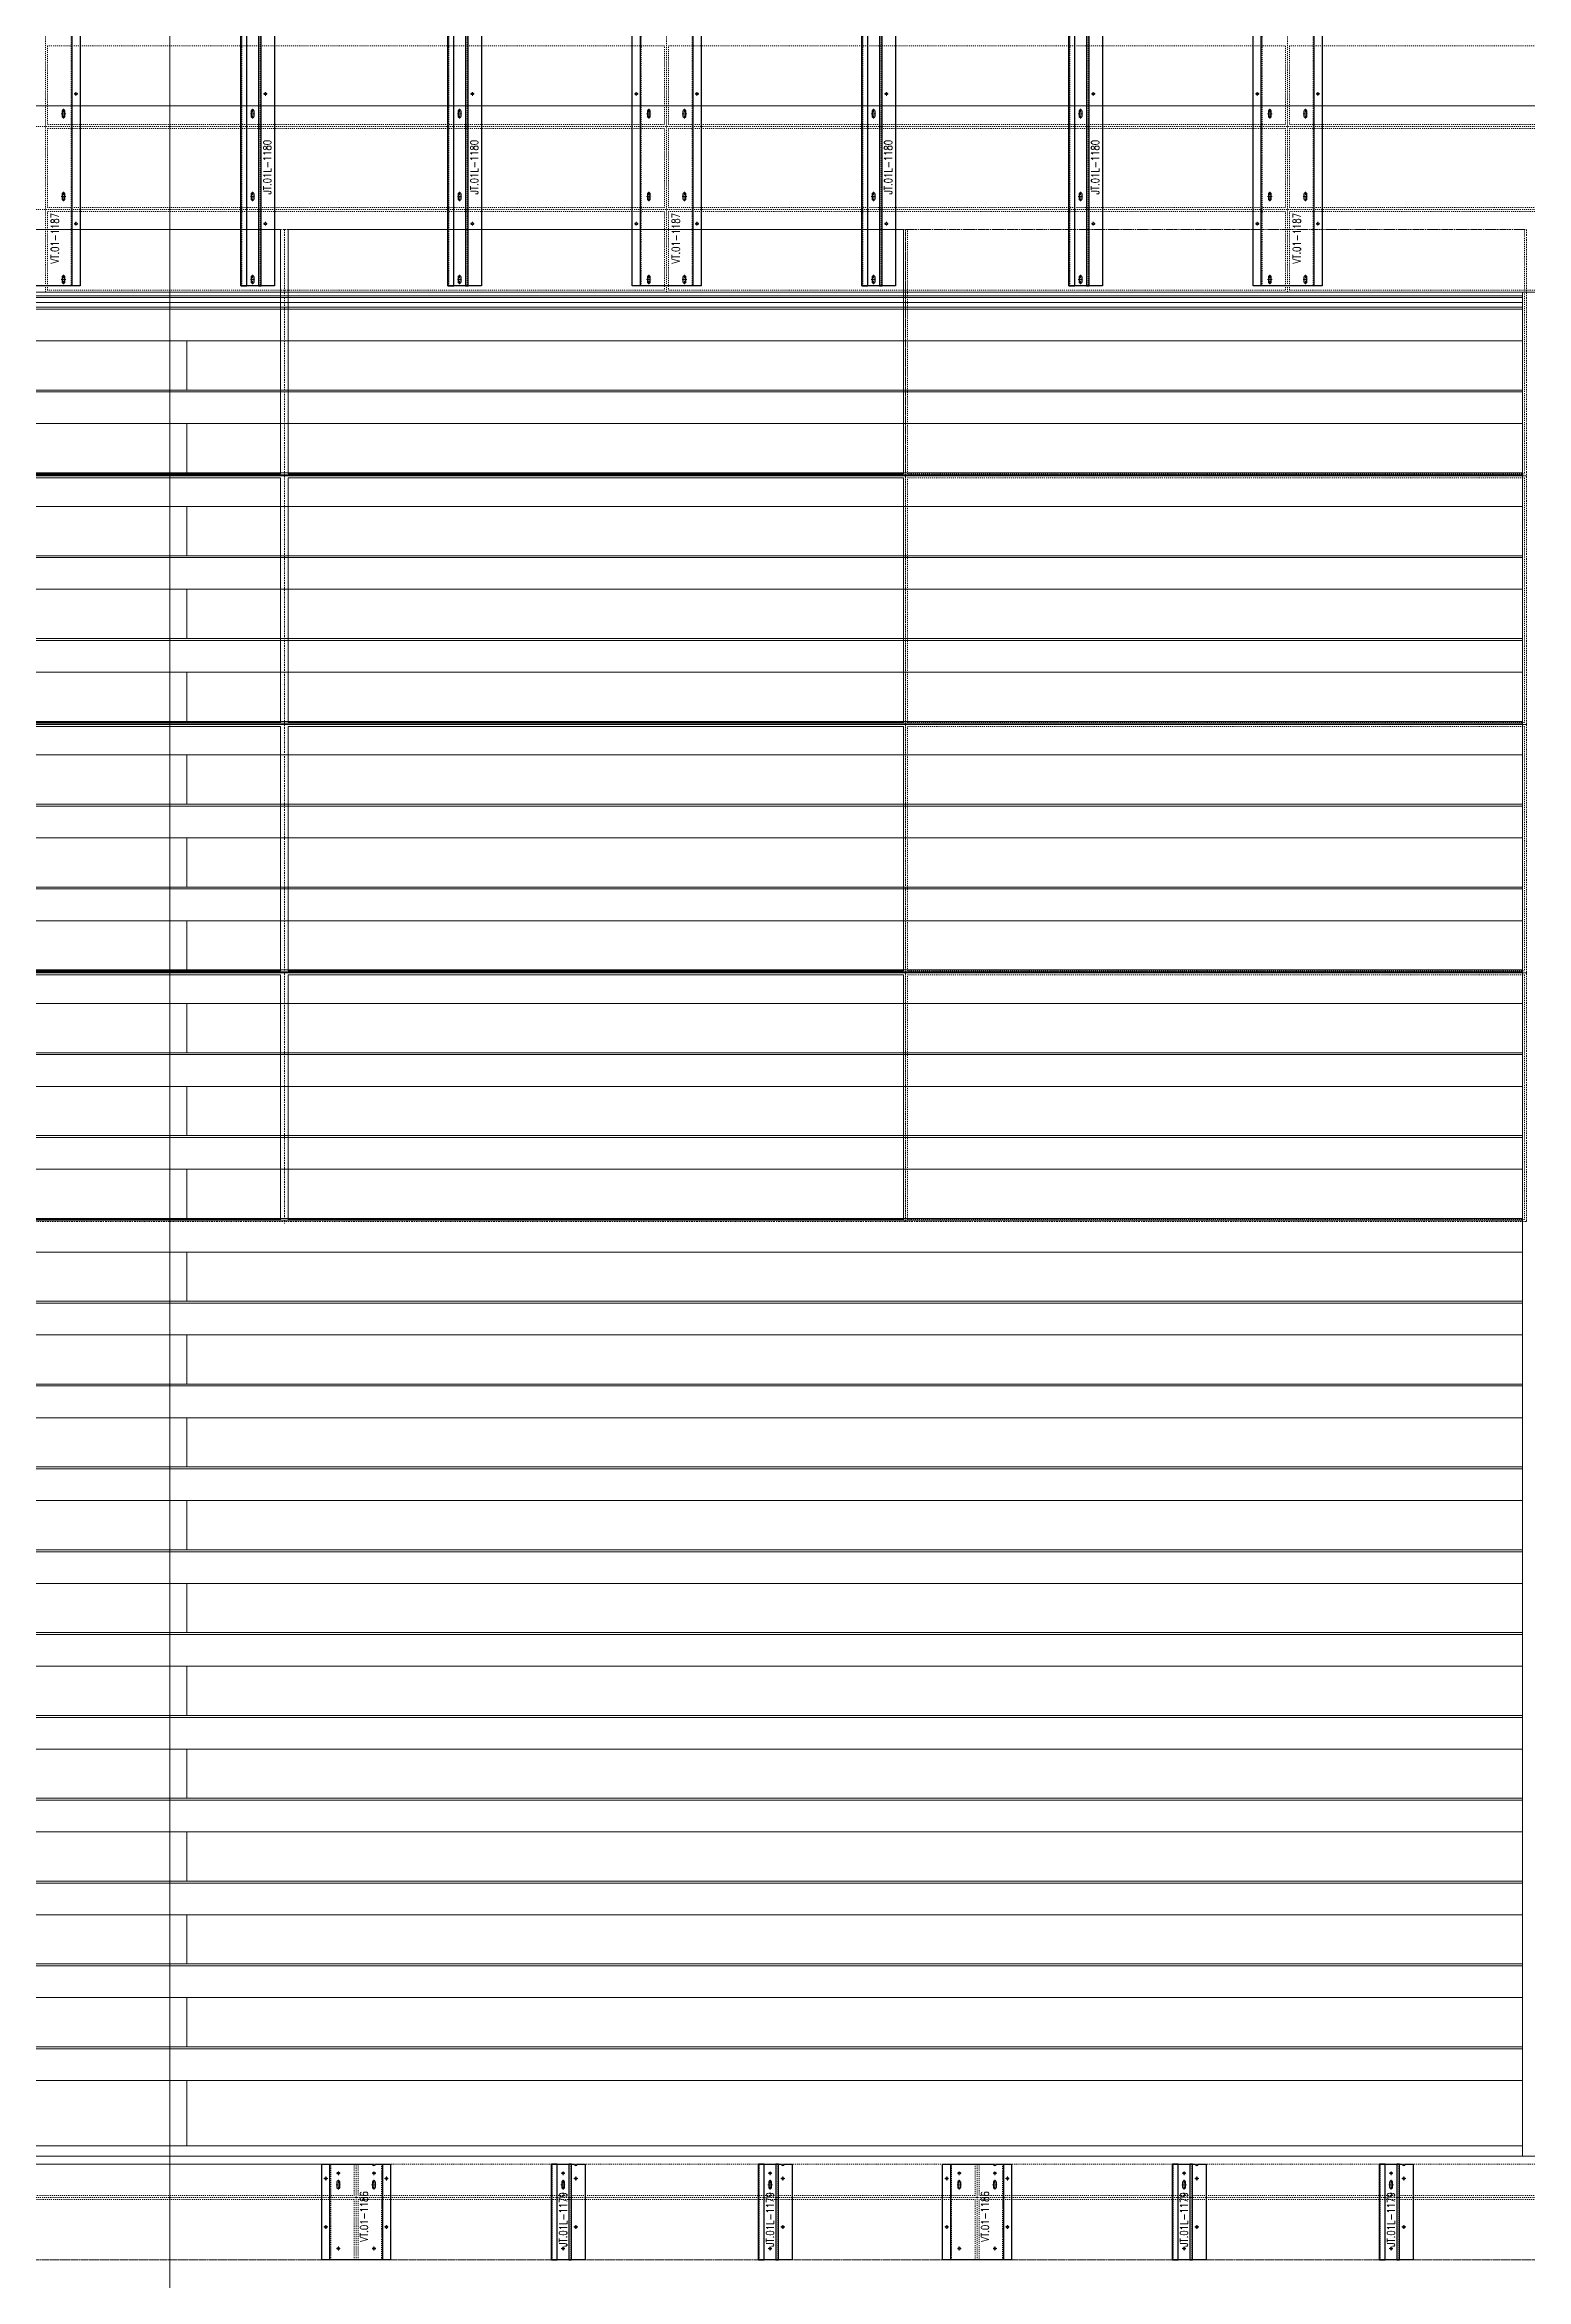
# Model space of a CAD drawing. Header units: inches. Extents: x 841 to 14134, y -5681 to -3225.
# Drawn here: x 3613.6 to 3756.8, y -3990.6 to -3774.8 of the extents above; entities that cross this region are included whole.
import ezdxf

# ---------------------------------------------------------------- set-up
doc = ezdxf.new("R2010")
doc.units = ezdxf.units.IN
doc.header["$MEASUREMENT"] = 0
for name, pattern in [('NBK_Center', [0.541667, 0.333333, -0.0625, 0.083333, -0.0625]), ('NBK_Center2', [0.270833, 0.166667, -0.03125, 0.041667, -0.03125]), ('NBK_CenterX2', [1.083333, 0.666667, -0.125, 0.166667, -0.125]), ('NBK_Hidden', [0.125, 0.083333, -0.041667]), ('NBK_Hidden2', [0.0625, 0.041667, -0.020833])]:
    doc.linetypes.add(name, pattern=pattern)
doc.layers.get('Defpoints').update_dxf_attribs({"color": 250, "lineweight": 0})
for name, color, linetype, lineweight in [('!Arch2', 8, 'Continuous', 9), ('!Extrusion', 140, 'Continuous', 25), ('!Gridline', 112, 'NBK_CenterX2', 5), ('!Linetype_Center', 220, 'NBK_Center', 9), ('!Linetype_Center2', 222, 'NBK_Center2', 9), ('!Linetype_Hidden', 210, 'NBK_Hidden', 9), ('!Misc2', 252, 'NBK_Hidden2', 5)]:
    doc.layers.add(name, color=color, linetype=linetype, lineweight=lineweight)
doc.styles.add('Romans', font='romans.shx', dxfattribs={"width": 0.8})

# ---------------------------------------------------------------- blocks, each defined once
blk = doc.blocks.new('A$C5F5E00A7')
for p, q in [((2226, -364.16), (2226, 207.16)), ((2226, -364.16), (2226, 207.16)), ((2853.84, 0), (-187.78, 0)), ((2853.84, 0), (-187.78, 0))]:
    blk.add_line(p, q)
blk = doc.blocks.new('A$C5F5E390D')
at = {"layer": '!Linetype_Center2'}
blk.add_line((2172, 47.81), (2172, -48.19), dxfattribs=at)
for points in [[(2172, 47.81), (2136, 47.81), (2136, 24), (2172, 24)], [(2172, 47.81), (2232, 47.81), (2232, 24), (2172, 24)], [(2172, 24), (2136, 24), (2136, 0), (2172, 0)], [(2172, 24), (2232, 24), (2232, 0), (2172, 0)], [(2172, 0), (2136, 0), (2136, -24), (2172, -24)], [(2172, 0), (2232, 0), (2232, -24), (2172, -24)], [(2172, -24), (2136, -24), (2136, -48), (2172, -48)], [(2172, -24), (2232, -24), (2232, -48), (2172, -48)]]:
    blk.add_lwpolyline(points, dxfattribs=at)
for points in [[(2232, 47.81), (2292, 47.81), (2292, 24), (2232, 24)], [(2232, 24), (2292, 24), (2292, 0), (2232, 0)], [(2232, 0), (2292, 0), (2292, -24), (2232, -24)], [(2232, -24), (2292, -24), (2292, -48), (2232, -48)]]:
    blk.add_lwpolyline(points, close=True, dxfattribs=at)
at = {"layer": '!Misc2', "linetype": 'Continuous'}
for points in [[(2171.62, 47.81), (2136.19, 47.81), (2136.19, 24.19), (2171.62, 24.19)], [(2172.37, 47.81), (2231.81, 47.81), (2231.81, 24.19), (2172.37, 24.19)], [(2171.62, 23.81), (2136.19, 23.81), (2136.19, 0.19), (2171.62, 0.19)], [(2172.37, 23.81), (2231.81, 23.81), (2231.81, 0.19), (2172.37, 0.19)], [(2171.62, -0.19), (2136.19, -0.19), (2136.19, -23.81), (2171.62, -23.81)], [(2172.37, -0.19), (2231.81, -0.19), (2231.81, -23.81), (2172.37, -23.81)], [(2171.62, -24.19), (2136.19, -24.19), (2136.19, -47.81), (2171.62, -47.81)], [(2172.37, -24.19), (2231.81, -24.19), (2231.81, -47.81), (2172.37, -47.81)]]:
    blk.add_lwpolyline(points, close=True, dxfattribs=at)
at = {"layer": '!Misc2'}
for points in [[(2232.19, 47.81), (2291.81, 47.81), (2291.81, 24.19), (2232.19, 24.19)], [(2232.19, 23.81), (2291.81, 23.81), (2291.81, 0.19), (2232.19, 0.19)], [(2232.19, -0.19), (2291.81, -0.19), (2291.81, -23.81), (2232.19, -23.81)], [(2232.19, -24.19), (2291.81, -24.19), (2291.81, -47.81), (2232.19, -47.81)]]:
    blk.add_lwpolyline(points, close=True, dxfattribs=at)
blk = doc.blocks.new('A$C5F5E02A7')
for p, q in [((-2202.31, 240), (-209.69, 240)), ((-211.29, 239.66), (-2202.12, 239.66)), ((-211.29, 60), (-211.29, 240)), ((-211.29, 239.48), (-2202.12, 239.48)), ((-211.29, 239), (-2202.12, 239)), ((-211.29, 238.55), (-2202.12, 238.55)), ((-211.29, 238.37), (-2202.12, 238.37)), ((-211.29, 235.31), (-2202.12, 235.31)), ((-340.35, 235.31), (-340.35, 230.55)), ((-211.29, 230.55), (-2202.12, 230.55)), ((-211.29, 230.37), (-2202.12, 230.37)), ((-211.29, 227.31), (-2202.12, 227.31)), ((-340.35, 227.31), (-340.35, 222.55)), ((-211.29, 222.55), (-2202.12, 222.55)), ((-211.29, 222.37), (-2202.12, 222.37)), ((-211.29, 219.31), (-2202.12, 219.31)), ((-340.35, 219.31), (-340.35, 214.55)), ((-211.29, 214.55), (-2202.12, 214.55)), ((-211.29, 214.37), (-2202.12, 214.37)), ((-211.29, 211.31), (-2202.12, 211.31)), ((-340.35, 211.31), (-340.35, 206.55)), ((-211.29, 206.55), (-2202.12, 206.55)), ((-211.29, 206.37), (-2202.12, 206.37)), ((-211.29, 203.31), (-2202.12, 203.31)), ((-340.35, 203.31), (-340.35, 198.55)), ((-211.29, 198.55), (-2202.12, 198.55)), ((-211.29, 198.37), (-2202.12, 198.37)), ((-211.29, 195.31), (-2202.12, 195.31)), ((-340.35, 195.31), (-340.35, 190.55)), ((-211.29, 190.55), (-2202.12, 190.55)), ((-211.29, 190.37), (-2202.12, 190.37)), ((-211.29, 187.31), (-2202.12, 187.31)), ((-340.35, 187.31), (-340.35, 182.55)), ((-211.29, 182.55), (-2202.12, 182.55)), ((-211.29, 182.37), (-2202.12, 182.37)), ((-211.29, 179.31), (-2202.12, 179.31)), ((-340.35, 179.31), (-340.35, 174.55)), ((-211.29, 174.55), (-2202.12, 174.55)), ((-211.29, 174.37), (-2202.12, 174.37)), ((-211.29, 171.31), (-2202.12, 171.31)), ((-340.35, 171.31), (-340.35, 166.55)), ((-211.29, 166.55), (-2202.12, 166.55)), ((-211.29, 166.37), (-2202.12, 166.37)), ((-211.29, 163.31), (-2202.12, 163.31)), ((-340.35, 163.31), (-340.35, 158.55)), ((-211.29, 158.55), (-2202.12, 158.55)), ((-211.29, 158.37), (-2202.12, 158.37)), ((-211.29, 155.31), (-2202.12, 155.31)), ((-340.35, 155.31), (-340.35, 150.55)), ((-211.29, 150.55), (-2202.12, 150.55)), ((-211.29, 150.37), (-2202.12, 150.37)), ((-211.29, 147.31), (-2202.12, 147.31)), ((-340.35, 147.31), (-340.35, 142.55)), ((-211.29, 142.55), (-2202.12, 142.55)), ((-211.29, 142.37), (-2202.12, 142.37)), ((-211.29, 139.31), (-2202.12, 139.31)), ((-340.35, 139.31), (-340.35, 134.55)), ((-211.29, 134.55), (-2202.12, 134.55)), ((-211.29, 134.37), (-2202.12, 134.37)), ((-211.29, 131.31), (-2202.12, 131.31)), ((-340.35, 131.31), (-340.35, 126.55)), ((-211.29, 126.55), (-2202.12, 126.55)), ((-211.29, 126.37), (-2202.12, 126.37)), ((-211.29, 123.31), (-2202.12, 123.31)), ((-340.35, 123.31), (-340.35, 118.55)), ((-211.29, 118.55), (-2202.12, 118.55)), ((-211.29, 118.37), (-2202.12, 118.37)), ((-211.29, 115.31), (-2202.12, 115.31)), ((-340.35, 115.31), (-340.35, 110.55)), ((-211.29, 110.55), (-2202.12, 110.55)), ((-211.29, 110.37), (-2202.12, 110.37)), ((-211.29, 107.31), (-2202.12, 107.31)), ((-340.35, 107.31), (-340.35, 102.55)), ((-211.29, 102.55), (-2202.12, 102.55)), ((-211.29, 102.37), (-2202.12, 102.37)), ((-211.29, 99.31), (-2202.12, 99.31)), ((-340.35, 99.31), (-340.35, 94.55)), ((-211.29, 94.55), (-2202.12, 94.55)), ((-211.29, 94.37), (-2202.12, 94.37)), ((-211.29, 91.31), (-2202.12, 91.31)), ((-340.35, 91.31), (-340.35, 86.55)), ((-211.29, 86.55), (-2202.12, 86.55)), ((-211.29, 86.37), (-2202.12, 86.37)), ((-211.29, 83.31), (-2202.12, 83.31)), ((-340.35, 83.31), (-340.35, 78.55)), ((-211.29, 78.55), (-2202.12, 78.55)), ((-211.29, 78.37), (-2202.12, 78.37)), ((-211.29, 75.31), (-2202.12, 75.31)), ((-340.35, 75.31), (-340.35, 70.55)), ((-211.29, 70.55), (-2202.12, 70.55)), ((-211.29, 70.37), (-2202.12, 70.37)), ((-211.29, 67.31), (-2202.12, 67.31)), ((-340.35, 67.31), (-340.35, 61)), ((-2202.12, 61), (-211.29, 61)), ((-209.69, 60), (-2202.31, 60))]:
    blk.add_line(p, q)
blk = doc.blocks.new('A$C5F5E3900')
at = {"layer": '!Linetype_Hidden'}
for p, q in [((2142, 240), (2142, 324)), ((2202, 240), (2202, 324)), ((2262, 240), (2262, 324)), ((199.25, 256), (2374.75, 256)), ((199.25, 248), (2374.75, 248)), ((293.5, 240), (2286.5, 240)), ((2286.5, 59.22), (293.5, 59.22)), ((2172, 49.98), (2172, 59.22)), ((2232, 49.98), (2232, 59.22)), ((199.25, 56), (2374.75, 56)), ((514.85, 49.98), (2374.75, 49.98))]:
    blk.add_line(p, q, dxfattribs=at)
for points in [[(2142.19, 256.19), (2201.81, 256.19), (2201.81, 263.81), (2142.19, 263.81)], [(2261.81, 256.19), (2202.19, 256.19), (2202.19, 263.81), (2261.81, 263.81)], [(2291.81, 263.81), (2262.19, 263.81), (2262.19, 256.19), (2291.81, 256.19)], [(2142.19, 255.81), (2201.81, 255.81), (2201.81, 248.19), (2142.19, 248.19)], [(2261.81, 255.81), (2202.19, 255.81), (2202.19, 248.19), (2261.81, 248.19)], [(2291.81, 248.19), (2262.19, 248.19), (2262.19, 255.81), (2291.81, 255.81)], [(2142.19, 247.81), (2201.81, 247.81), (2201.81, 240.19), (2142.19, 240.19)], [(2261.81, 247.81), (2202.19, 247.81), (2202.19, 240.19), (2261.81, 240.19)], [(2291.81, 240.19), (2286.69, 240.19), (2286.69, 240.19), (2262.19, 240.19), (2262.19, 247.81), (2291.81, 247.81)], [(2291.81, 56.19), (2232.19, 56.19), (2232.19, 59.22), (2286.69, 59.22), (2286.69, 63.81), (2291.81, 63.81)], [(2136.19, 56.19), (2171.81, 56.19), (2171.81, 59.22), (2136.19, 59.22)], [(2231.81, 56.19), (2172.19, 56.19), (2172.19, 59.22), (2231.81, 59.22)], [(2171.81, 49.98), (2171.81, 55.81), (2136.19, 55.81), (2136.19, 49.98)], [(2172.19, 49.98), (2172.19, 55.81), (2231.81, 55.81), (2231.81, 49.98)], [(2291.81, 55.81), (2232.19, 55.81), (2232.19, 49.98), (2291.81, 49.98)]]:
    blk.add_lwpolyline(points, close=True, dxfattribs=at)
blk = doc.blocks.new('A$C5F5E469F')
at = {"layer": '!Arch2', "color": 1}
blk.add_blockref('A$C5F5E02A7', (2568, 0), dxfattribs=at)
at = {"color": 1}
blk.add_blockref('A$C5F5E3900', (72, 0), dxfattribs=at)
blk = doc.blocks.new('WEEP HOLE')
at = {"layer": '!Linetype_Center'}
for p, q in [((-0.22, 0.37), (0.22, 0.37)), ((0, 0.83), (0, -0.08))]:
    blk.add_line(p, q, dxfattribs=at)
at = {"color": 0}
blk.add_lwpolyline([(-0.14, 0.61), (-0.14, 0.14, 0.414214), (0, 0, 0.414214), (0.14, 0.14), (0.14, 0.61, 0.414214), (0, 0.75, 0.414214)], format="xyb", close=True, dxfattribs=at)
blk = doc.blocks.new('TAP HOLE_5mm')
at = {"layer": '!Linetype_Center2'}
for points in [[(-0.18, 0), (0.18, 0)], [(0, 0.18), (0, -0.18)]]:
    blk.add_lwpolyline(points, dxfattribs=at)
blk.add_circle((0, 0), 0.101)
blk = doc.blocks.new('VT.01-1187')
at = {"layer": '!Extrusion'}
blk.add_lwpolyline([(3.33, 0), (-3.33, 0), (-3.33, 83.38), (1.58, 83.38, 1), (1.86, 83.38), (3.33, 83.38)], format="xyb", close=True, dxfattribs=at)
blk.add_lwpolyline([(1.86, 83.38), (2.54, 83.38), (2.54, 0), (-2.54, 0), (-2.54, 83.38), (1.58, 83.38)], dxfattribs=at)
at = {"layer": '!Extrusion', "linetype": 'NBK_Hidden'}
blk.add_lwpolyline([(1.86, 83.38), (2.46, 83.38), (2.46, 0), (-2.46, 0), (-2.46, 83.38), (1.58, 83.38)], dxfattribs=at)
at = {"layer": '!Extrusion', "rotation": 360}
for name, p in [('TAP HOLE_5mm', (-1.72, 82.5)), ('TAP HOLE_5mm', (1.72, 82.5)), ('WEEP HOLE', (-1.72, 80.25)), ('WEEP HOLE', (1.72, 80.25)), ('TAP HOLE_5mm', (-2.93, 78.49)), ('TAP HOLE_5mm', (2.93, 78.49)), ('WEEP HOLE', (-1.72, 72.25)), ('WEEP HOLE', (1.72, 72.25)), ('WEEP HOLE', (-1.72, 64.25)), ('WEEP HOLE', (1.72, 64.25)), ('WEEP HOLE', (-1.72, 56.25)), ('WEEP HOLE', (1.72, 56.25)), ('TAP HOLE_5mm', (-2.93, 48.54)), ('WEEP HOLE', (-1.72, 48.25)), ('WEEP HOLE', (1.72, 48.25)), ('TAP HOLE_5mm', (2.93, 48.54)), ('WEEP HOLE', (-1.72, 40.25)), ('WEEP HOLE', (1.72, 40.25)), ('WEEP HOLE', (-1.72, 32.25)), ('WEEP HOLE', (1.72, 32.25)), ('WEEP HOLE', (-1.72, 24.25)), ('WEEP HOLE', (1.72, 24.25)), ('TAP HOLE_5mm', (-2.93, 18.54)), ('TAP HOLE_5mm', (2.93, 18.54)), ('WEEP HOLE', (-1.72, 16.25)), ('WEEP HOLE', (1.72, 16.25)), ('WEEP HOLE', (-1.72, 8.25)), ('WEEP HOLE', (1.72, 8.25)), ('TAP HOLE_5mm', (-2.93, 6)), ('TAP HOLE_5mm', (2.93, 6)), ('WEEP HOLE', (-1.72, 0.24)), ('WEEP HOLE', (1.72, 0.24))]:
    blk.add_blockref(name, p, dxfattribs=at)
at = {"layer": 'Defpoints', "color": 1, "insert": (0.89, 4.59), "char_height": 0.75, "width": 1.65, "attachment_point": 5, "rotation": 90, "style": 'Romans'}
blk.add_mtext('VT.01-1187', dxfattribs=at)
blk = doc.blocks.new('VT.01-1186')
at = {"layer": '!Extrusion'}
blk.add_lwpolyline([(3.33, 0), (-3.33, 0), (-3.33, 9.24), (1.58, 9.24, 1), (1.86, 9.24), (3.33, 9.24)], format="xyb", close=True, dxfattribs=at)
blk.add_lwpolyline([(1.86, 9.24), (2.54, 9.24), (2.54, 0), (-2.54, 0), (-2.54, 9.24), (1.58, 9.24)], dxfattribs=at)
at = {"layer": '!Extrusion', "linetype": 'NBK_Hidden'}
blk.add_lwpolyline([(1.86, 9.24), (2.46, 9.24), (2.46, 0), (-2.46, 0), (-2.46, 9.24), (1.58, 9.24)], dxfattribs=at)
at = {"layer": '!Extrusion'}
for name, p in [('TAP HOLE_5mm', (-2.93, 7.85)), ('WEEP HOLE', (-1.72, 6.88)), ('TAP HOLE_5mm', (-1.72, 8.36)), ('WEEP HOLE', (1.72, 6.88)), ('TAP HOLE_5mm', (1.72, 8.36)), ('TAP HOLE_5mm', (2.93, 7.85)), ('TAP HOLE_5mm', (-2.93, 3.17)), ('TAP HOLE_5mm', (2.93, 3.17)), ('TAP HOLE_5mm', (-1.72, 1.09)), ('TAP HOLE_5mm', (1.72, 1.09))]:
    blk.add_blockref(name, p, dxfattribs=at)
at = {"layer": 'Defpoints', "color": 1, "insert": (0.77, 4.18), "char_height": 0.75, "width": 1.65, "attachment_point": 5, "rotation": 90, "style": 'Romans'}
blk.add_mtext('VT.01-1186', dxfattribs=at)
blk = doc.blocks.new('JT.01L-1179')
at = {"layer": '!Extrusion'}
blk.add_lwpolyline([(3.25, 0), (0, 0), (0, 9.24), (2.22, 9.24, 1), (2.5, 9.24), (3.25, 9.24)], format="xyb", close=True, dxfattribs=at)
at = {"layer": '!Extrusion', "linetype": 'NBK_Hidden'}
for points in [[(0, 9.24), (0, 0), (0.08, 0), (0.08, 9.24)], [(1.87, 9.24), (1.87, 0), (1.95, 0), (1.95, 9.24)]]:
    blk.add_lwpolyline(points, close=True, dxfattribs=at)
at = {"layer": '!Extrusion'}
for points in [[(0, 9.24), (0, 0), (0.57, 0), (0.57, 9.24)], [(1.69, 9.24), (1.69, 0), (1.95, 0), (1.95, 9.24)]]:
    blk.add_lwpolyline(points, close=True, dxfattribs=at)
blk.add_blockref('WEEP HOLE', (1.13, 6.88), dxfattribs=at)
at = {"layer": '!Extrusion', "rotation": 360}
for p in [(1.13, 8.36), (2.36, 7.85), (2.36, 3.17), (1.13, 1.09)]:
    blk.add_blockref('TAP HOLE_5mm', p, dxfattribs=at)
at = {"layer": 'Defpoints', "color": 2, "insert": (1.13, 3.89), "char_height": 0.75, "width": 1.65, "attachment_point": 5, "rotation": 90, "style": 'Romans'}
blk.add_mtext('JT.01L-1179', dxfattribs=at)
blk = doc.blocks.new('JT.01L-1180')
at = {"layer": '!Extrusion'}
for points in [[(0.57, 0), (0.57, 83.38), (0, 83.38), (0, 0)], [(1.95, 0), (1.95, 83.38), (1.69, 83.38), (1.69, 0)]]:
    blk.add_lwpolyline(points, close=True, dxfattribs=at)
blk.add_lwpolyline([(0, 0), (0, 83.38), (2.22, 83.38, 1), (2.5, 83.38), (3.25, 83.38), (3.25, 0)], format="xyb", close=True, dxfattribs=at)
at = {"layer": '!Extrusion', "linetype": 'NBK_Hidden'}
for points in [[(0.08, 0), (0.08, 83.38), (0, 83.38), (0, 0)], [(1.95, 0), (1.95, 83.38), (1.87, 83.38), (1.87, 0)]]:
    blk.add_lwpolyline(points, close=True, dxfattribs=at)
at = {"layer": '!Extrusion', "rotation": 360}
for p in [(1.13, 82.5), (2.36, 78.49), (2.36, 48.54), (2.36, 18.54), (2.36, 6)]:
    blk.add_blockref('TAP HOLE_5mm', p, dxfattribs=at)
at = {"layer": '!Extrusion'}
for p in [(1.13, 80.25), (1.13, 72.25), (1.13, 64.25), (1.13, 56.25), (1.13, 48.25), (1.13, 40.25), (1.13, 32.25), (1.13, 24.25), (1.13, 16.25), (1.13, 8.25), (1.13, 0.24)]:
    blk.add_blockref('WEEP HOLE', p, dxfattribs=at)
at = {"layer": 'Defpoints', "color": 2, "insert": (2.54, 11.46), "char_height": 0.75, "width": 1.65, "attachment_point": 5, "rotation": 90, "style": 'Romans'}
blk.add_mtext('JT.01L-1180', dxfattribs=at)
blk = doc.blocks.new('NORTH PENTHOUSE TRACK')
at = {"color": 6}
for name, p in [('VT.01-1187', (2214, 240.62)), ('VT.01-1187', (2274, 240.62)), ('VT.01-1187', (2334, 240.62)), ('VT.01-1186', (2244, 49.98)), ('VT.01-1186', (2304, 49.98))]:
    blk.add_blockref(name, p, dxfattribs=at)
at = {"color": 144}
for name, p in [('JT.01L-1180', (2232.87, 240.62)), ('JT.01L-1180', (2252.87, 240.62)), ('JT.01L-1180', (2292.87, 240.62)), ('JT.01L-1180', (2312.87, 240.62)), ('JT.01L-1179', (2262.87, 49.98)), ('JT.01L-1179', (2282.87, 49.98)), ('JT.01L-1179', (2322.87, 49.98)), ('JT.01L-1179', (2342.87, 49.98))]:
    blk.add_blockref(name, p, dxfattribs=at)

msp = doc.modelspace()

# ---------------------------------------------------------------- linework, layer by layer
at = {"layer": '!Gridline'}
for p, q in [((3625.71, -5447, -1349.31), (3625.71, -3249.34, -1349.31)), ((850.77, -3780.72), (4569.06, -3780.72))]:
    msp.add_line(p, q, dxfattribs=at)

# ---------------------------------------------------------------- block references
at = {"color": 1}
msp.add_blockref('A$C5F5E469F', (1399.71, -4038.72), dxfattribs=at)
at = {"color": 144}
msp.add_blockref('NORTH PENTHOUSE TRACK', (1399.71, -4038.72), dxfattribs=at)
at = {"color": 4}
msp.add_blockref('A$C5F5E390D', (1464.78, -3840.46), dxfattribs=at)
at = {"layer": 'Defpoints', "color": 1}
msp.add_blockref('A$C5F5E00A7', (1399.71, -3780.72), dxfattribs=at)

doc.saveas('drawing.dxf')
